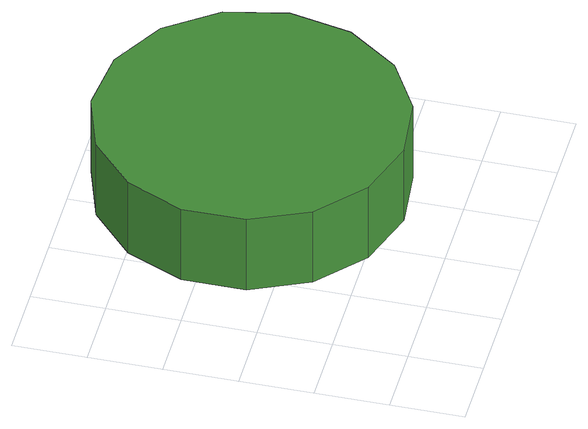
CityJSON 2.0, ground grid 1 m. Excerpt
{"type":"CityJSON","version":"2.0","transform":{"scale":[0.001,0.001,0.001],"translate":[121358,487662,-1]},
"CityObjects":{
"tree1":{"type":"SolitaryVegetationObject","attributes":{"function":"something"},"geometry":[{"type":"MultiSurface","lod":"1","boundaries":[[[0,1,2,3,4,5,6,7,8,9,10,11,12,13,14]],[[15,16,17,18,19,20,21,22,23,24,25,26,27,28,29]],[[0,29,28,1]],[[1,28,27,2]],[[2,27,26,3]],[[3,26,25,4]],[[4,25,24,5]],[[5,24,23,6]],[[6,23,22,7]],[[7,22,21,8]],[[8,21,20,9]],[[9,20,19,10]],[[10,19,18,11]],[[11,18,17,12]],[[12,17,16,13]],[[13,16,15,14]],[[14,15,29,0]]]}]}
},
"vertices":[
[4918,2769,1936],[4738,3616,1936],[4229,4316,1936],[3479,4749,1936],[2618,4839,1936],[1795,4572,1936],[1152,3993,1936],[799,3202,1936],[799,2336,1936],[1152,1545,1936],[1795,966,1936],[2618,698,1936],[3479,789,1936],[4229,1221,1936],[4738,1922,1936],[4738,1922,754],[4229,1221,754],[3479,789,754],[2618,698,754],[1795,966,754],[1152,1545,754],[799,2336,754],[799,3202,754],[1152,3993,754],[1795,4572,754],[2618,4839,754],[3479,4749,754],[4229,4316,754],[4738,3616,754],[4918,2769,754]
]}
